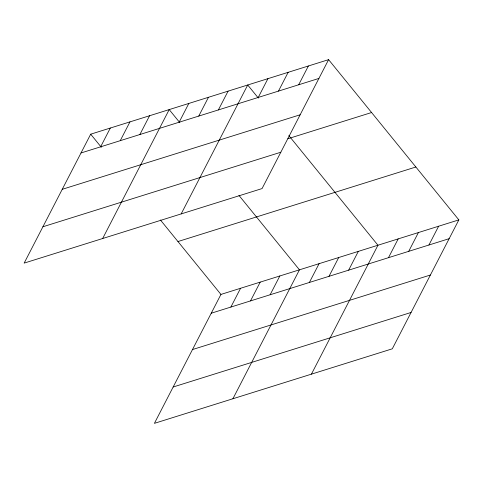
<?xml version="1.0" encoding="UTF-8"?>
<svg xmlns="http://www.w3.org/2000/svg" width="483" height="483" viewBox="0 0 483 483"><rect width="100%" height="100%" fill="white"/><g stroke="black" fill="none" stroke-linecap="round" stroke-linejoin="round"><path stroke-width="0.72" d="M328.603 59.651L90.695 134.189L24.15 263.114L262.058 188.575L328.603 59.651L458.85 219.886L392.305 348.811L154.397 423.35L220.942 294.425L458.85 219.886M100.621 146.826L110.323 128.037M120.249 140.674L129.951 121.891M139.877 134.528L149.573 115.739M102.662 238.517L169.201 109.593L179.833 122.67M179.133 122.229L188.829 103.44M198.761 116.077L208.457 97.294M218.388 109.931L228.085 91.142M181.167 213.921L247.713 84.996L258.345 98.073M258.236 97.445L267.932 78.657M278.462 91.112L288.158 72.323M298.681 84.773L308.377 65.99M230.874 307.061L240.57 288.273M250.502 300.915L260.198 282.126M270.13 294.763L279.826 275.974M232.909 398.753L299.454 269.828L238.94 195.386M309.38 282.464L319.082 263.676M329.008 276.318L338.71 257.53M348.635 270.166L358.332 251.377M311.42 374.156L377.96 245.231L288.846 135.596M388.489 257.68L398.185 238.892M408.709 251.347L418.405 232.558M428.928 245.008L438.63 226.225M80.999 152.972L318.901 78.439M62.235 189.318L300.142 114.785M287.892 138.748L371.584 112.527M42.909 226.769L280.816 152.23M177.961 241.542L415.869 167.009M211.246 313.213L449.154 238.674M192.488 349.553L430.395 275.02M173.156 387.004L411.063 312.465M90.695 134.189L101.321 147.267M160.428 219.982L220.942 294.425"/></g></svg>
